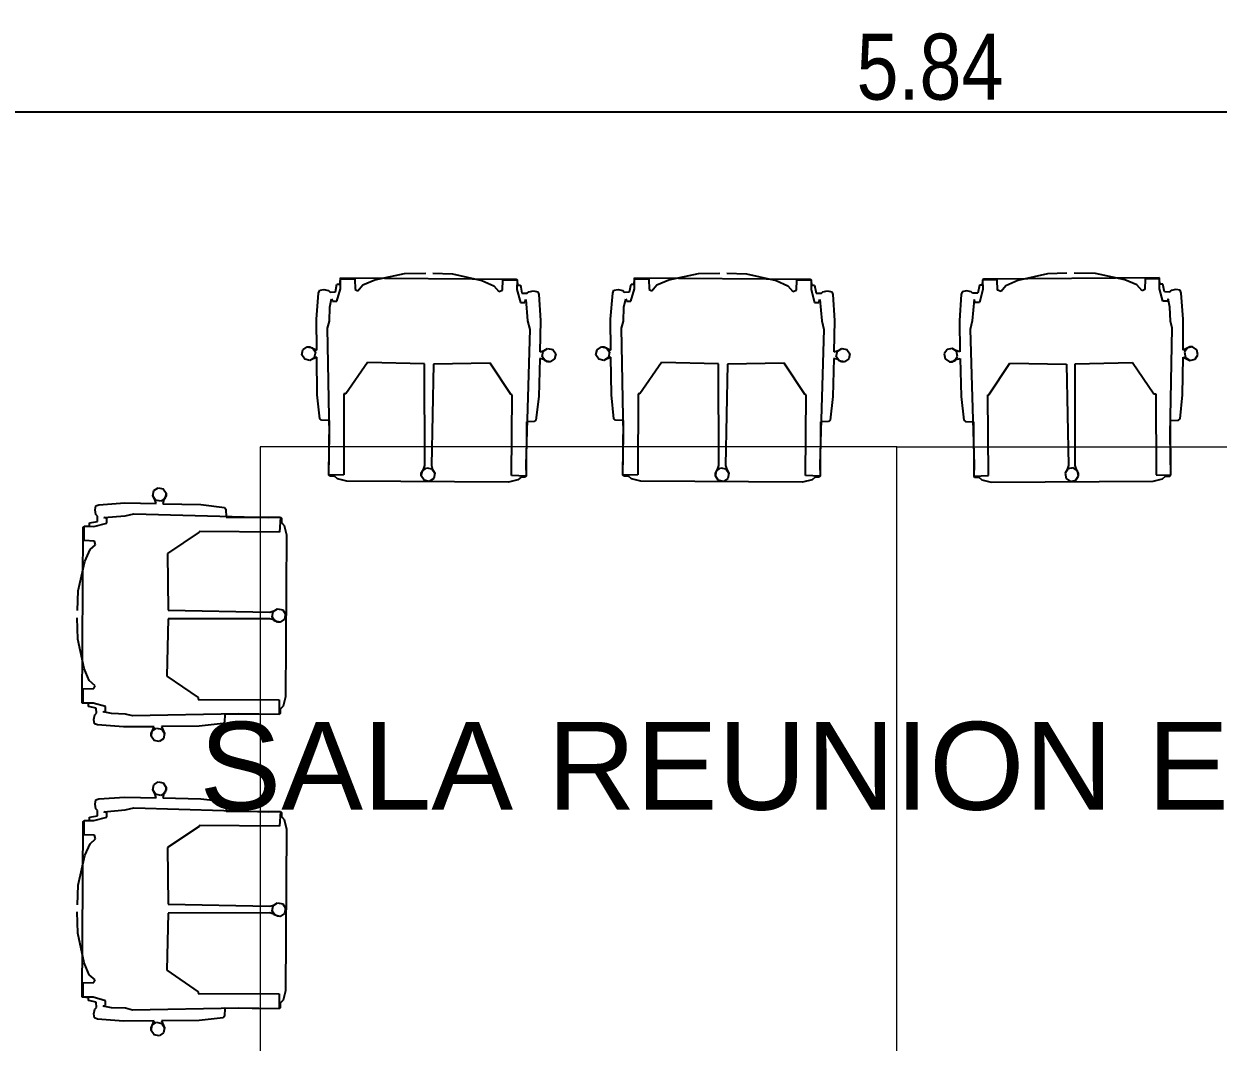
# Model space of a CAD drawing. Header units: millimetres. Extents: x 38 to 139, y 58 to 123.
# Drawn here: x 78.382 to 81.101, y 79.721 to 82.039 of the extents above; entities that cross this region are included whole.
import ezdxf

# ---------------------------------------------------------------- set-up
doc = ezdxf.new("R2010")
doc.units = ezdxf.units.MM
doc.layers.add('DIMENSION', color=1, linetype='Continuous', lineweight=25)
doc.layers.add('MOB - BAT', color=7, linetype='Continuous', lineweight=5)
doc.layers.add('estructura', color=7, linetype='Continuous')
doc.layers.add('Sectores', color=3, linetype='Continuous')
doc.styles.add('ARIALNARROW', font='ARIALN.TTF')
doc.styles.add('MtXpl_Arial_Unicode_', font='ARIALUNI.ttf')
doc.dimstyles.new('C', dxfattribs={"dimscale": 1.5, "dimtxt": 0.15, "dimasz": 0.08, "dimexe": 0.01, "dimexo": 0, "dimgap": 0.025, "dimtad": 1, "dimzin": 0, "dimdsep": 46, "dimtxsty": 'ARIALNARROW', "dimblk": 'OBLIQUE', "dimcen": 0, "dimclrd": 256, "dimclre": 256, "dimclrt": 256, "dimadec": 0, "dimazin": 0, "dimtfac": 1.666667, "dimtofl": 0, "dimtmove": 0, "dimatfit": 0, "dimldrblk": 'OBLIQUE', "dimfxl": 0.1, "dimtolj": 1, "dimtzin": 0, "dimarcsym": 0})

# ---------------------------------------------------------------- blocks, each defined once
blk = doc.blocks.new('_Oblique')
at = {"layer": 'estructura', "color": 0, "lineweight": -2}
blk.add_line((-0.5, -0.5), (0.5, 0.5), dxfattribs=at)
blk = doc.blocks.new('*D100')
at = {"layer": 'Defpoints', "color": 0}
for p in [(77.525882, 81.838709), (83.363387, 81.838709), (83.363387, 81.086479)]:
    blk.add_point(p, dxfattribs=at)
at = {"layer": 'DIMENSION', "lineweight": -2}
for p, q in [((77.525882, 81.838709), (77.525882, 81.828709)), ((77.525882, 81.838709), (83.363387, 81.838709)), ((83.363387, 81.086479), (83.363387, 81.848709))]:
    blk.add_line(p, q, dxfattribs=at)
at = {"layer": 'DIMENSION', "lineweight": -2, "xscale": 0.08, "yscale": 0.08, "zscale": 0.08, "rotation": 180}
blk.add_blockref('_Oblique', (77.525882, 81.838709), dxfattribs=at)
at = {"layer": 'DIMENSION', "lineweight": -2, "xscale": 0.08, "yscale": 0.08, "zscale": 0.08}
blk.add_blockref('_Oblique', (83.363387, 81.838709), dxfattribs=at)
at = {"layer": 'DIMENSION', "insert": (80.444634, 81.940285), "char_height": 0.15, "attachment_point": 5, "style": 'ARIALNARROW'}
blk.add_mtext('\\A1;5.84', dxfattribs=at)

msp = doc.modelspace()

# ---------------------------------------------------------------- linework, layer by layer
at = {"color": 252, "linetype": 'Continuous'}
for p, q in [((79.101443, 81.446387), (79.102345, 81.458545)), ((79.102345, 81.458545), (79.135098, 81.458528)), ((79.102346, 81.435763), (79.102518, 81.460584)), ((79.102518, 81.460584), (79.502538, 81.458061)), ((79.135098, 81.458528), (79.135764, 81.434308)), ((79.153703, 81.444477), (79.180981, 81.455993)), ((79.180981, 81.455993), (79.248275, 81.470863)), ((79.248275, 81.470863), (79.296626, 81.47174)), ((79.313051, 81.471546), (79.357674, 81.470171)), ((79.357674, 81.470171), (79.424793, 81.45445)), ((79.424793, 81.45445), (79.451923, 81.442589)), ((79.471209, 81.432432), (79.47219, 81.456394)), ((79.47219, 81.456394), (79.50494, 81.455996)), ((79.502538, 81.458061), (79.50494, 81.455996)), ((79.50494, 81.455996), (79.504488, 81.433833)), ((79.50494, 81.455996), (79.505688, 81.443828)), ((79.770944, 81.446387), (79.771846, 81.458545)), ((79.771846, 81.458545), (79.804599, 81.458528)), ((79.771847, 81.435763), (79.772019, 81.460584)), ((79.772019, 81.460584), (80.172039, 81.458061)), ((79.804599, 81.458528), (79.805265, 81.434308)), ((79.823204, 81.444477), (79.850482, 81.455993)), ((79.850482, 81.455993), (79.917775, 81.470863)), ((79.917775, 81.470863), (79.966127, 81.47174)), ((79.982551, 81.471546), (80.027175, 81.470171)), ((80.027175, 81.470171), (80.094293, 81.45445)), ((80.094293, 81.45445), (80.121424, 81.442589)), ((80.140709, 81.432432), (80.141691, 81.456394)), ((80.141691, 81.456394), (80.174441, 81.455996)), ((80.172039, 81.458061), (80.174441, 81.455996)), ((80.174441, 81.455996), (80.173988, 81.433833)), ((80.174441, 81.455996), (80.175189, 81.443828)), ((80.564577, 81.455996), (80.563829, 81.443828)), ((80.566979, 81.458061), (80.564577, 81.455996)), ((80.597327, 81.456394), (80.564577, 81.455996)), ((80.564577, 81.455996), (80.565029, 81.433833)), ((80.966999, 81.460584), (80.566979, 81.458061)), ((80.598308, 81.432432), (80.597327, 81.456394)), ((80.644724, 81.45445), (80.617594, 81.442589)), ((80.711843, 81.470171), (80.644724, 81.45445)), ((80.756466, 81.471546), (80.711843, 81.470171)), ((80.821242, 81.470863), (80.772891, 81.47174)), ((80.888536, 81.455993), (80.821242, 81.470863)), ((80.915814, 81.444477), (80.888536, 81.455993)), ((80.934419, 81.458528), (80.933752, 81.434308)), ((80.967172, 81.458545), (80.934419, 81.458528)), ((80.967171, 81.435763), (80.966999, 81.460584)), ((80.968074, 81.446387), (80.967172, 81.458545)), ((79.052851, 81.425628), (79.055294, 81.432409)), ((79.055294, 81.432409), (79.064966, 81.43429)), ((79.064966, 81.43429), (79.075576, 81.432156)), ((79.075576, 81.432156), (79.079141, 81.428367)), ((79.079141, 81.428367), (79.091149, 81.428524)), ((79.091149, 81.428524), (79.094693, 81.446391)), ((79.094449, 81.407382), (79.102346, 81.435763)), ((79.094693, 81.446391), (79.101443, 81.446387)), ((79.135764, 81.434308), (79.141926, 81.431343)), ((79.141926, 81.431343), (79.153703, 81.444477)), ((79.451923, 81.442589), (79.462943, 81.429981)), ((79.462943, 81.429981), (79.471209, 81.432432)), ((79.504488, 81.433833), (79.512188, 81.404737)), ((79.505688, 81.443828), (79.512437, 81.443746)), ((79.512437, 81.443746), (79.515725, 81.426102)), ((79.515725, 81.426102), (79.527835, 81.425615)), ((79.527835, 81.425615), (79.531373, 81.429271)), ((79.531373, 81.429271), (79.54201, 81.43127)), ((79.54201, 81.43127), (79.551657, 81.429266)), ((79.551657, 81.429266), (79.554014, 81.422455)), ((79.722351, 81.425628), (79.724795, 81.432409)), ((79.724795, 81.432409), (79.734466, 81.43429)), ((79.734466, 81.43429), (79.745077, 81.432156)), ((79.745077, 81.432156), (79.748641, 81.428367)), ((79.748641, 81.428367), (79.76065, 81.428524)), ((79.76065, 81.428524), (79.764194, 81.446391)), ((79.76395, 81.407382), (79.771847, 81.435763)), ((79.764194, 81.446391), (79.770944, 81.446387)), ((79.805265, 81.434308), (79.811427, 81.431343)), ((79.811427, 81.431343), (79.823204, 81.444477)), ((80.121424, 81.442589), (80.132444, 81.429981)), ((80.132444, 81.429981), (80.140709, 81.432432)), ((80.173988, 81.433833), (80.181688, 81.404737)), ((80.175189, 81.443828), (80.181938, 81.443746)), ((80.181938, 81.443746), (80.185226, 81.426102)), ((80.185226, 81.426102), (80.197336, 81.425615)), ((80.197336, 81.425615), (80.200874, 81.429271)), ((80.200874, 81.429271), (80.211511, 81.43127)), ((80.211511, 81.43127), (80.221158, 81.429266)), ((80.221158, 81.429266), (80.223515, 81.422455)), ((80.51786, 81.429266), (80.515502, 81.422455)), ((80.527507, 81.43127), (80.51786, 81.429266)), ((80.538144, 81.429271), (80.527507, 81.43127)), ((80.541682, 81.425615), (80.538144, 81.429271)), ((80.553792, 81.426102), (80.541682, 81.425615)), ((80.55708, 81.443746), (80.553792, 81.426102)), ((80.563829, 81.443828), (80.55708, 81.443746)), ((80.565029, 81.433833), (80.557329, 81.404737)), ((80.606574, 81.429981), (80.598308, 81.432432)), ((80.617594, 81.442589), (80.606574, 81.429981)), ((80.927591, 81.431343), (80.915814, 81.444477)), ((80.933752, 81.434308), (80.927591, 81.431343)), ((80.975068, 81.407382), (80.967171, 81.435763)), ((80.974824, 81.446391), (80.968074, 81.446387)), ((80.978367, 81.428524), (80.974824, 81.446391)), ((80.990376, 81.428367), (80.978367, 81.428524)), ((80.993941, 81.432156), (80.990376, 81.428367)), ((81.004551, 81.43429), (80.993941, 81.432156)), ((81.014223, 81.432409), (81.004551, 81.43429)), ((81.016666, 81.425628), (81.014223, 81.432409)), ((79.048188, 81.366761), (79.052851, 81.425628)), ((79.078475, 81.39388), (79.082487, 81.412831)), ((79.082487, 81.412831), (79.084426, 81.407445)), ((79.084426, 81.407445), (79.094449, 81.407382)), ((79.512188, 81.404737), (79.522211, 81.404674)), ((79.522211, 81.404674), (79.524606, 81.411074)), ((79.524606, 81.411074), (79.528675, 81.362731)), ((79.554014, 81.422455), (79.557931, 81.363541)), ((79.717689, 81.366761), (79.722351, 81.425628)), ((79.747975, 81.39388), (79.751988, 81.412831)), ((79.751988, 81.412831), (79.753926, 81.407445)), ((79.753926, 81.407445), (79.76395, 81.407382)), ((80.181688, 81.404737), (80.191712, 81.404674)), ((80.191712, 81.404674), (80.194107, 81.411074)), ((80.194107, 81.411074), (80.198176, 81.362731)), ((80.223515, 81.422455), (80.227432, 81.363541)), ((80.515502, 81.422455), (80.511586, 81.363541)), ((80.54491, 81.411074), (80.540842, 81.362731)), ((80.547306, 81.404674), (80.54491, 81.411074)), ((80.557329, 81.404737), (80.547306, 81.404674)), ((80.985091, 81.407445), (80.975068, 81.407382)), ((80.98703, 81.412831), (80.985091, 81.407445)), ((80.991042, 81.39388), (80.98703, 81.412831)), ((81.021329, 81.366761), (81.016666, 81.425628)), ((79.077347, 81.362273), (79.078475, 81.39388)), ((79.746848, 81.362273), (79.747975, 81.39388)), ((80.99217, 81.362273), (80.991042, 81.39388)), ((79.048699, 81.296439), (79.048188, 81.366761)), ((79.073158, 81.345966), (79.077347, 81.362273)), ((79.077777, 81.104012), (79.073158, 81.345966)), ((79.528675, 81.362731), (79.533465, 81.343051)), ((79.557931, 81.363541), (79.556519, 81.29257)), ((79.718199, 81.296439), (79.717689, 81.366761)), ((79.742659, 81.345966), (79.746848, 81.362273)), ((79.747277, 81.104012), (79.742659, 81.345966)), ((80.198176, 81.362731), (80.202966, 81.343051)), ((80.227432, 81.363541), (80.22602, 81.29257)), ((80.511586, 81.363541), (80.512998, 81.29257)), ((80.540842, 81.362731), (80.536052, 81.343051)), ((80.99174, 81.104012), (80.996358, 81.345966)), ((80.996358, 81.345966), (80.99217, 81.362273)), ((81.020818, 81.296439), (81.021329, 81.366761)), ((79.533465, 81.343051), (79.524606, 81.035539)), ((80.202966, 81.343051), (80.194107, 81.035539)), ((80.536052, 81.343051), (80.544911, 81.035539)), ((79.01472, 81.285324), (79.017127, 81.297036)), ((79.01472, 81.285324), (79.017127, 81.297036)), ((79.017127, 81.297036), (79.02711, 81.303615)), ((79.017127, 81.297036), (79.02711, 81.303615)), ((79.017127, 81.297036), (79.017127, 81.297036)), ((79.017127, 81.297036), (79.017127, 81.297036)), ((79.02711, 81.303615), (79.038822, 81.301209)), ((79.02711, 81.303615), (79.033205, 81.303577)), ((79.033205, 81.303577), (79.048699, 81.296439)), ((79.038822, 81.301209), (79.045401, 81.291225)), ((79.045401, 81.291225), (79.042994, 81.279514)), ((79.556519, 81.29257), (79.566009, 81.295241)), ((79.561911, 81.28186), (79.564318, 81.293571)), ((79.564318, 81.293571), (79.574301, 81.300151)), ((79.566009, 81.295241), (79.574301, 81.300151)), ((79.574301, 81.300151), (79.586013, 81.297744)), ((79.574301, 81.300151), (79.586013, 81.297744)), ((79.586013, 81.297744), (79.592592, 81.287761)), ((79.586013, 81.297744), (79.592592, 81.287761)), ((79.684221, 81.285324), (79.686627, 81.297036)), ((79.684221, 81.285324), (79.686627, 81.297036)), ((79.686627, 81.297036), (79.696611, 81.303615)), ((79.686627, 81.297036), (79.696611, 81.303615)), ((79.686627, 81.297036), (79.686627, 81.297036)), ((79.686627, 81.297036), (79.686627, 81.297036)), ((79.696611, 81.303615), (79.708322, 81.301209)), ((79.696611, 81.303615), (79.702706, 81.303577)), ((79.702706, 81.303577), (79.718199, 81.296439)), ((79.708322, 81.301209), (79.714902, 81.291225)), ((79.714902, 81.291225), (79.712495, 81.279514)), ((80.22602, 81.29257), (80.23551, 81.295241)), ((80.231412, 81.28186), (80.233819, 81.293571)), ((80.233819, 81.293571), (80.243802, 81.300151)), ((80.23551, 81.295241), (80.243802, 81.300151)), ((80.243802, 81.300151), (80.255514, 81.297744)), ((80.243802, 81.300151), (80.255514, 81.297744)), ((80.255514, 81.297744), (80.262093, 81.287761)), ((80.255514, 81.297744), (80.262093, 81.287761)), ((80.483504, 81.297744), (80.476924, 81.287761)), ((80.483504, 81.297744), (80.476924, 81.287761)), ((80.495216, 81.300151), (80.483504, 81.297744)), ((80.495216, 81.300151), (80.483504, 81.297744)), ((80.505199, 81.293571), (80.495216, 81.300151)), ((80.503508, 81.295241), (80.495216, 81.300151)), ((80.512998, 81.29257), (80.503508, 81.295241)), ((80.507606, 81.28186), (80.505199, 81.293571)), ((81.036312, 81.303577), (81.020818, 81.296439)), ((81.030695, 81.301209), (81.024116, 81.291225)), ((81.024116, 81.291225), (81.026523, 81.279514)), ((81.042407, 81.303615), (81.030695, 81.301209)), ((81.042407, 81.303615), (81.036312, 81.303577)), ((81.05239, 81.297036), (81.042407, 81.303615)), ((81.05239, 81.297036), (81.042407, 81.303615)), ((81.054797, 81.285324), (81.05239, 81.297036)), ((81.05239, 81.297036), (81.05239, 81.297036)), ((81.054797, 81.285324), (81.05239, 81.297036)), ((81.05239, 81.297036), (81.05239, 81.297036)), ((79.021299, 81.275341), (79.01472, 81.285324)), ((79.021299, 81.275341), (79.01472, 81.285324)), ((79.033011, 81.272934), (79.021299, 81.275341)), ((79.033011, 81.272934), (79.021299, 81.275341)), ((79.048784, 81.27995), (79.033011, 81.272934)), ((79.042994, 81.279514), (79.033011, 81.272934)), ((79.049745, 81.194182), (79.048784, 81.27995)), ((79.164001, 81.268274), (79.114983, 81.196696)), ((79.293989, 81.26469), (79.164001, 81.268274)), ((79.294375, 81.033696), (79.293989, 81.26469)), ((79.314218, 81.264587), (79.309706, 81.033599)), ((79.443069, 81.266507), (79.314218, 81.264587)), ((79.491177, 81.194314), (79.443069, 81.266507)), ((79.556245, 81.277261), (79.554185, 81.190869)), ((79.565846, 81.274555), (79.556245, 81.277261)), ((79.568491, 81.271876), (79.561911, 81.28186)), ((79.574107, 81.269508), (79.565846, 81.274555)), ((79.580202, 81.26947), (79.568491, 81.271876)), ((79.580202, 81.26947), (79.574107, 81.269508)), ((79.590186, 81.276049), (79.580202, 81.26947)), ((79.590186, 81.276049), (79.580202, 81.26947)), ((79.592592, 81.287761), (79.590186, 81.276049)), ((79.592592, 81.287761), (79.590186, 81.276049)), ((79.6908, 81.275341), (79.684221, 81.285324)), ((79.6908, 81.275341), (79.684221, 81.285324)), ((79.702512, 81.272934), (79.6908, 81.275341)), ((79.702512, 81.272934), (79.6908, 81.275341)), ((79.718285, 81.27995), (79.702512, 81.272934)), ((79.712495, 81.279514), (79.702512, 81.272934)), ((79.719246, 81.194182), (79.718285, 81.27995)), ((79.833502, 81.268274), (79.784483, 81.196696)), ((79.96349, 81.26469), (79.833502, 81.268274)), ((79.963876, 81.033696), (79.96349, 81.26469)), ((79.983719, 81.264587), (79.979207, 81.033599)), ((80.112569, 81.266507), (79.983719, 81.264587)), ((80.160678, 81.194314), (80.112569, 81.266507)), ((80.225746, 81.277261), (80.223685, 81.190869)), ((80.235346, 81.274555), (80.225746, 81.277261)), ((80.237991, 81.271876), (80.231412, 81.28186)), ((80.243608, 81.269508), (80.235346, 81.274555)), ((80.249703, 81.26947), (80.237991, 81.271876)), ((80.249703, 81.26947), (80.243608, 81.269508)), ((80.259686, 81.276049), (80.249703, 81.26947)), ((80.259686, 81.276049), (80.249703, 81.26947)), ((80.262093, 81.287761), (80.259686, 81.276049)), ((80.262093, 81.287761), (80.259686, 81.276049)), ((80.476924, 81.287761), (80.479331, 81.276049)), ((80.476924, 81.287761), (80.479331, 81.276049)), ((80.479331, 81.276049), (80.489314, 81.26947)), ((80.479331, 81.276049), (80.489314, 81.26947)), ((80.489314, 81.26947), (80.501026, 81.271876)), ((80.489314, 81.26947), (80.49541, 81.269508)), ((80.49541, 81.269508), (80.503671, 81.274555)), ((80.501026, 81.271876), (80.507606, 81.28186)), ((80.503671, 81.274555), (80.513272, 81.277261)), ((80.513272, 81.277261), (80.515332, 81.190869)), ((80.57834, 81.194314), (80.626448, 81.266507)), ((80.626448, 81.266507), (80.755299, 81.264587)), ((80.755299, 81.264587), (80.759811, 81.033599)), ((80.775142, 81.033696), (80.775528, 81.26469)), ((80.775528, 81.26469), (80.905516, 81.268274)), ((80.905516, 81.268274), (80.954534, 81.196696)), ((81.019772, 81.194182), (81.020733, 81.27995)), ((81.020733, 81.27995), (81.036506, 81.272934)), ((81.026523, 81.279514), (81.036506, 81.272934)), ((81.036506, 81.272934), (81.048218, 81.275341)), ((81.036506, 81.272934), (81.048218, 81.275341)), ((81.048218, 81.275341), (81.054797, 81.285324)), ((81.048218, 81.275341), (81.054797, 81.285324)), ((79.055637, 81.140029), (79.049745, 81.194182)), ((79.110637, 81.196723), (79.110049, 81.012309)), ((79.114983, 81.196696), (79.110637, 81.196723)), ((79.493334, 81.194301), (79.491177, 81.194314)), ((79.491591, 81.011205), (79.493334, 81.194301)), ((79.554185, 81.190869), (79.547612, 81.136913)), ((79.725138, 81.140029), (79.719246, 81.194182)), ((79.780138, 81.196723), (79.779549, 81.012309)), ((79.784483, 81.196696), (79.780138, 81.196723)), ((80.162834, 81.194301), (80.160678, 81.194314)), ((80.161092, 81.011205), (80.162834, 81.194301)), ((80.223685, 81.190869), (80.217113, 81.136913)), ((80.515332, 81.190869), (80.521905, 81.136913)), ((80.576183, 81.194301), (80.57834, 81.194314)), ((80.577926, 81.011205), (80.576183, 81.194301)), ((80.954534, 81.196696), (80.95888, 81.196723)), ((80.95888, 81.196723), (80.959468, 81.012309)), ((81.01388, 81.140029), (81.019772, 81.194182)), ((79.059327, 81.136862), (79.055637, 81.140029)), ((79.077314, 81.136018), (79.059327, 81.136862)), ((79.076287, 81.011948), (79.077314, 81.136018)), ((79.525885, 81.133178), (79.525342, 81.009105)), ((79.543882, 81.133795), (79.525885, 81.133178)), ((79.547612, 81.136913), (79.543882, 81.133795)), ((79.728828, 81.136862), (79.725138, 81.140029)), ((79.746815, 81.136018), (79.728828, 81.136862)), ((79.745788, 81.011948), (79.746815, 81.136018)), ((80.195386, 81.133178), (80.194842, 81.009105)), ((80.213383, 81.133795), (80.195386, 81.133178)), ((80.217113, 81.136913), (80.213383, 81.133795)), ((80.521905, 81.136913), (80.525635, 81.133795)), ((80.525635, 81.133795), (80.543632, 81.133178)), ((80.543632, 81.133178), (80.544175, 81.009105)), ((80.992203, 81.136018), (81.010189, 81.136862)), ((80.99323, 81.011948), (80.992203, 81.136018)), ((81.010189, 81.136862), (81.01388, 81.140029)), ((79.076287, 81.011948), (79.077777, 81.104012)), ((79.745788, 81.011948), (79.747277, 81.104012)), ((80.99323, 81.011948), (80.99174, 81.104012)), ((79.286583, 81.009996), (79.28899, 81.021708)), ((79.286622, 81.016091), (79.291646, 81.02433)), ((79.28899, 81.021708), (79.298973, 81.028287)), ((79.291646, 81.02433), (79.294375, 81.033696)), ((79.298973, 81.028287), (79.310685, 81.025881)), ((79.309706, 81.033599), (79.312355, 81.02419)), ((79.310685, 81.025881), (79.317265, 81.015897)), ((79.312355, 81.02419), (79.317265, 81.015897)), ((79.524606, 81.035539), (79.525342, 81.009105)), ((79.956084, 81.009996), (79.958491, 81.021708)), ((79.956123, 81.016091), (79.961146, 81.02433)), ((79.958491, 81.021708), (79.968474, 81.028287)), ((79.961146, 81.02433), (79.963876, 81.033696)), ((79.968474, 81.028287), (79.980186, 81.025881)), ((79.979207, 81.033599), (79.981856, 81.02419)), ((79.980186, 81.025881), (79.986765, 81.015897)), ((79.981856, 81.02419), (79.986765, 81.015897)), ((80.194107, 81.035539), (80.194842, 81.009105)), ((80.544911, 81.035539), (80.544175, 81.009105)), ((80.758832, 81.025881), (80.752252, 81.015897)), ((80.757162, 81.02419), (80.752252, 81.015897)), ((80.759811, 81.033599), (80.757162, 81.02419)), ((80.770544, 81.028287), (80.758832, 81.025881)), ((80.780527, 81.021708), (80.770544, 81.028287)), ((80.777871, 81.02433), (80.775142, 81.033696)), ((80.782895, 81.016091), (80.777871, 81.02433)), ((80.782934, 81.009996), (80.780527, 81.021708)), ((79.110049, 81.012309), (79.076287, 81.011948)), ((79.078462, 81.009747), (79.076287, 81.011948)), ((79.088761, 81.009681), (79.078462, 81.009747)), ((79.095637, 81.003289), (79.088761, 81.009681)), ((79.116957, 80.997735), (79.095637, 81.003289)), ((79.485261, 80.995403), (79.116957, 80.997735)), ((79.286583, 81.009996), (79.286622, 81.016091)), ((79.293163, 81.000013), (79.286583, 81.009996)), ((79.293163, 81.000013), (79.286583, 81.009996)), ((79.304875, 80.997606), (79.293163, 81.000013)), ((79.304875, 80.997606), (79.293163, 81.000013)), ((79.314858, 81.004186), (79.304875, 80.997606)), ((79.314858, 81.004186), (79.304875, 80.997606)), ((79.317265, 81.015897), (79.314858, 81.004186)), ((79.317265, 81.015897), (79.314858, 81.004186)), ((79.506649, 81.000686), (79.485261, 80.995403)), ((79.525342, 81.009105), (79.491591, 81.011205)), ((79.513605, 81.006992), (79.506649, 81.000686)), ((79.523139, 81.006931), (79.513605, 81.006992)), ((79.525342, 81.009105), (79.523139, 81.006931)), ((79.779549, 81.012309), (79.745788, 81.011948)), ((79.747962, 81.009747), (79.745788, 81.011948)), ((79.758262, 81.009681), (79.747962, 81.009747)), ((79.765138, 81.003289), (79.758262, 81.009681)), ((79.786458, 80.997735), (79.765138, 81.003289)), ((80.154762, 80.995403), (79.786458, 80.997735)), ((79.956084, 81.009996), (79.956123, 81.016091)), ((79.962664, 81.000013), (79.956084, 81.009996)), ((79.962664, 81.000013), (79.956084, 81.009996)), ((79.974375, 80.997606), (79.962664, 81.000013)), ((79.974375, 80.997606), (79.962664, 81.000013)), ((79.984359, 81.004186), (79.974375, 80.997606)), ((79.984359, 81.004186), (79.974375, 80.997606)), ((79.986765, 81.015897), (79.984359, 81.004186)), ((79.986765, 81.015897), (79.984359, 81.004186)), ((80.17615, 81.000686), (80.154762, 80.995403)), ((80.194842, 81.009105), (80.161092, 81.011205)), ((80.183106, 81.006992), (80.17615, 81.000686)), ((80.19264, 81.006931), (80.183106, 81.006992)), ((80.194842, 81.009105), (80.19264, 81.006931)), ((80.544175, 81.009105), (80.577926, 81.011205)), ((80.544175, 81.009105), (80.546378, 81.006931)), ((80.546378, 81.006931), (80.555912, 81.006992)), ((80.555912, 81.006992), (80.562868, 81.000686)), ((80.562868, 81.000686), (80.584256, 80.995403)), ((80.584256, 80.995403), (80.95256, 80.997735)), ((80.752252, 81.015897), (80.754659, 81.004186)), ((80.752252, 81.015897), (80.754659, 81.004186)), ((80.754659, 81.004186), (80.764642, 80.997606)), ((80.754659, 81.004186), (80.764642, 80.997606)), ((80.764642, 80.997606), (80.776354, 81.000013)), ((80.764642, 80.997606), (80.776354, 81.000013)), ((80.776354, 81.000013), (80.782934, 81.009996)), ((80.776354, 81.000013), (80.782934, 81.009996)), ((80.782934, 81.009996), (80.782895, 81.016091)), ((80.95256, 80.997735), (80.97388, 81.003289)), ((80.959468, 81.012309), (80.99323, 81.011948)), ((80.97388, 81.003289), (80.980755, 81.009681)), ((80.980755, 81.009681), (80.991055, 81.009747)), ((80.991055, 81.009747), (80.99323, 81.011948)), ((78.675118, 80.964766), (78.677524, 80.976478)), ((78.675118, 80.964766), (78.677524, 80.976478)), ((78.681697, 80.954783), (78.675118, 80.964766)), ((78.680027, 80.956474), (78.675118, 80.964766)), ((78.677524, 80.976478), (78.687508, 80.983057)), ((78.677524, 80.976478), (78.687508, 80.983057)), ((78.687508, 80.983057), (78.699219, 80.980651)), ((78.687508, 80.983057), (78.699219, 80.980651)), ((78.699219, 80.980651), (78.705799, 80.970667)), ((78.699219, 80.980651), (78.705799, 80.970667)), ((78.70576, 80.964572), (78.700713, 80.956311)), ((78.705799, 80.970667), (78.703392, 80.958956)), ((78.705799, 80.970667), (78.70576, 80.964572)), ((78.543999, 80.932475), (78.546003, 80.942122)), ((78.546003, 80.942122), (78.552814, 80.944479)), ((78.552814, 80.944479), (78.611728, 80.948396)), ((78.611728, 80.948396), (78.682699, 80.946984)), ((78.682699, 80.946984), (78.680027, 80.956474)), ((78.693409, 80.952376), (78.681697, 80.954783)), ((78.703392, 80.958956), (78.693409, 80.952376)), ((78.700713, 80.956311), (78.698007, 80.94671)), ((78.698007, 80.94671), (78.7844, 80.944649)), ((78.7844, 80.944649), (78.838355, 80.938077)), ((78.838355, 80.938077), (78.841474, 80.934347)), ((78.545998, 80.921838), (78.543999, 80.932475)), ((78.549654, 80.9183), (78.545998, 80.921838)), ((78.549166, 80.90619), (78.549654, 80.9183)), ((78.564195, 80.915071), (78.612538, 80.91914)), ((78.570595, 80.912676), (78.564195, 80.915071)), ((78.570531, 80.902653), (78.570595, 80.912676)), ((78.612538, 80.91914), (78.632218, 80.92393)), ((78.632218, 80.92393), (78.93973, 80.915071)), ((78.841474, 80.934347), (78.84209, 80.91635)), ((78.84209, 80.91635), (78.966164, 80.915807)), ((78.93973, 80.915071), (78.966164, 80.915807)), ((78.966164, 80.915807), (78.964064, 80.882056)), ((78.966164, 80.915807), (78.968337, 80.913604)), ((78.968337, 80.913604), (78.968277, 80.90407)), ((78.514685, 80.492983), (78.517208, 80.893003)), ((78.517208, 80.893003), (78.519273, 80.895405)), ((78.518875, 80.862655), (78.519273, 80.895405)), ((78.519273, 80.895405), (78.531441, 80.896153)), ((78.519273, 80.895405), (78.541436, 80.894952)), ((78.531441, 80.896153), (78.531523, 80.902902)), ((78.531523, 80.902902), (78.549166, 80.90619)), ((78.541436, 80.894952), (78.570531, 80.902653)), ((78.780968, 80.883799), (78.780954, 80.881642)), ((78.964064, 80.882056), (78.780968, 80.883799)), ((78.968277, 80.90407), (78.974582, 80.897114)), ((78.974582, 80.897114), (78.979866, 80.875726)), ((78.542837, 80.861674), (78.518875, 80.862655)), ((78.545288, 80.853408), (78.542837, 80.861674)), ((78.780954, 80.881642), (78.708761, 80.833534)), ((78.979866, 80.875726), (78.977534, 80.507422)), ((78.520819, 80.815258), (78.53268, 80.842388)), ((78.53268, 80.842388), (78.545288, 80.853408)), ((78.708761, 80.833534), (78.710681, 80.704683)), ((78.505098, 80.748139), (78.520819, 80.815258)), ((78.503723, 80.703515), (78.505098, 80.748139)), ((78.710681, 80.704683), (78.94167, 80.700171)), ((78.94167, 80.700171), (78.951079, 80.70282)), ((78.946981, 80.689438), (78.949388, 80.70115)), ((78.949388, 80.70115), (78.959371, 80.70773)), ((78.951079, 80.70282), (78.959371, 80.70773)), ((78.959371, 80.70773), (78.971083, 80.705323)), ((78.959371, 80.70773), (78.971083, 80.705323)), ((78.971083, 80.705323), (78.977662, 80.695339)), ((78.971083, 80.705323), (78.977662, 80.695339)), ((78.977662, 80.695339), (78.975256, 80.683628)), ((78.977662, 80.695339), (78.975256, 80.683628)), ((78.504406, 80.638739), (78.503529, 80.687091)), ((78.710578, 80.684454), (78.706994, 80.554466)), ((78.941573, 80.68484), (78.710578, 80.684454)), ((78.950939, 80.68211), (78.941573, 80.68484)), ((78.953561, 80.679455), (78.946981, 80.689438)), ((78.959177, 80.677087), (78.950939, 80.68211)), ((78.965272, 80.677048), (78.953561, 80.679455)), ((78.965272, 80.677048), (78.959177, 80.677087)), ((78.975256, 80.683628), (78.965272, 80.677048)), ((78.975256, 80.683628), (78.965272, 80.677048)), ((78.519275, 80.571446), (78.504406, 80.638739)), ((78.530792, 80.544168), (78.519275, 80.571446)), ((78.543926, 80.532391), (78.530792, 80.544168)), ((78.540961, 80.526229), (78.543926, 80.532391)), ((78.706994, 80.554466), (78.778573, 80.505448)), ((78.516724, 80.49281), (78.516741, 80.525563)), ((78.516741, 80.525563), (78.540961, 80.526229)), ((78.778573, 80.505448), (78.778545, 80.501102)), ((78.977534, 80.507422), (78.97198, 80.486102)), ((78.539505, 80.492811), (78.514685, 80.492983)), ((78.528881, 80.491908), (78.516724, 80.49281)), ((78.528878, 80.485158), (78.528881, 80.491908)), ((78.546744, 80.481614), (78.528878, 80.485158)), ((78.567887, 80.484914), (78.539505, 80.492811)), ((78.546901, 80.469606), (78.546744, 80.481614)), ((78.562437, 80.472952), (78.567823, 80.474891)), ((78.567823, 80.474891), (78.567887, 80.484914)), ((78.778545, 80.501102), (78.96296, 80.500513)), ((78.96296, 80.500513), (78.963321, 80.466752)), ((78.965587, 80.479226), (78.965522, 80.468927)), ((78.97198, 80.486102), (78.965587, 80.479226)), ((78.540978, 80.45543), (78.543112, 80.466041)), ((78.54286, 80.445759), (78.540978, 80.45543)), ((78.543112, 80.466041), (78.546901, 80.469606)), ((78.581389, 80.468939), (78.562437, 80.472952)), ((78.612995, 80.467812), (78.581389, 80.468939)), ((78.629303, 80.463623), (78.612995, 80.467812)), ((78.871256, 80.468241), (78.629303, 80.463623)), ((78.838406, 80.449792), (78.83524, 80.446102)), ((78.83925, 80.467779), (78.838406, 80.449792)), ((78.963321, 80.466752), (78.83925, 80.467779)), ((78.963321, 80.466752), (78.871256, 80.468241)), ((78.965522, 80.468927), (78.963321, 80.466752)), ((78.549641, 80.443316), (78.54286, 80.445759)), ((78.608508, 80.438653), (78.549641, 80.443316)), ((78.67883, 80.439164), (78.608508, 80.438653)), ((78.671653, 80.417575), (78.67406, 80.429286)), ((78.671653, 80.417575), (78.671692, 80.42367)), ((78.671692, 80.42367), (78.67883, 80.439164)), ((78.67406, 80.429286), (78.684043, 80.435866)), ((78.684043, 80.435866), (78.695755, 80.433459)), ((78.781086, 80.44021), (78.695319, 80.439249)), ((78.695319, 80.439249), (78.702335, 80.423476)), ((78.695755, 80.433459), (78.702335, 80.423476)), ((78.702335, 80.423476), (78.699928, 80.411764)), ((78.702335, 80.423476), (78.699928, 80.411764)), ((78.83524, 80.446102), (78.781086, 80.44021)), ((78.678233, 80.407591), (78.671653, 80.417575)), ((78.678233, 80.407591), (78.671653, 80.417575)), ((78.689944, 80.405185), (78.678233, 80.407591)), ((78.678233, 80.407591), (78.678233, 80.407591)), ((78.689944, 80.405185), (78.678233, 80.407591)), ((78.678233, 80.407591), (78.678233, 80.407591)), ((78.699928, 80.411764), (78.689944, 80.405185)), ((78.699928, 80.411764), (78.689944, 80.405185)), ((78.677524, 80.306977), (78.687508, 80.313557)), ((78.677524, 80.306977), (78.687508, 80.313557)), ((78.687508, 80.313557), (78.699219, 80.31115)), ((78.687508, 80.313557), (78.699219, 80.31115)), ((78.699219, 80.31115), (78.705799, 80.301167)), ((78.699219, 80.31115), (78.705799, 80.301167)), ((78.675118, 80.295265), (78.677524, 80.306977)), ((78.675118, 80.295265), (78.677524, 80.306977)), ((78.681697, 80.285282), (78.675118, 80.295265)), ((78.680027, 80.286973), (78.675118, 80.295265)), ((78.682699, 80.277483), (78.680027, 80.286973)), ((78.693409, 80.282875), (78.681697, 80.285282)), ((78.703392, 80.289455), (78.693409, 80.282875)), ((78.700713, 80.28681), (78.698007, 80.27721)), ((78.70576, 80.295071), (78.700713, 80.28681)), ((78.705799, 80.301167), (78.703392, 80.289455)), ((78.705799, 80.301167), (78.70576, 80.295071)), ((78.543999, 80.262975), (78.546003, 80.272622)), ((78.545998, 80.252337), (78.543999, 80.262975)), ((78.546003, 80.272622), (78.552814, 80.274979)), ((78.552814, 80.274979), (78.611728, 80.278895)), ((78.611728, 80.278895), (78.682699, 80.277483)), ((78.698007, 80.27721), (78.7844, 80.275149)), ((78.7844, 80.275149), (78.838355, 80.268576)), ((78.838355, 80.268576), (78.841474, 80.264846)), ((78.841474, 80.264846), (78.84209, 80.246849)), ((78.531441, 80.226652), (78.531523, 80.233402)), ((78.531523, 80.233402), (78.549166, 80.236689)), ((78.541436, 80.225452), (78.570531, 80.233152)), ((78.549654, 80.248799), (78.545998, 80.252337)), ((78.549166, 80.236689), (78.549654, 80.248799)), ((78.564195, 80.245571), (78.612538, 80.24964)), ((78.570595, 80.243175), (78.564195, 80.245571)), ((78.570531, 80.233152), (78.570595, 80.243175)), ((78.612538, 80.24964), (78.632218, 80.254429)), ((78.632218, 80.254429), (78.93973, 80.24557)), ((78.84209, 80.246849), (78.966164, 80.246306)), ((78.93973, 80.24557), (78.966164, 80.246306)), ((78.966164, 80.246306), (78.964064, 80.212555)), ((78.966164, 80.246306), (78.968337, 80.244103)), ((78.968337, 80.244103), (78.968277, 80.23457)), ((78.968277, 80.23457), (78.974582, 80.227613)), ((78.514685, 79.823482), (78.517208, 80.223503)), ((78.517208, 80.223503), (78.519273, 80.225904)), ((78.518875, 80.193154), (78.519273, 80.225904)), ((78.519273, 80.225904), (78.531441, 80.226652)), ((78.519273, 80.225904), (78.541436, 80.225452)), ((78.780954, 80.212141), (78.708761, 80.164033)), ((78.780968, 80.214298), (78.780954, 80.212141)), ((78.964064, 80.212555), (78.780968, 80.214298)), ((78.974582, 80.227613), (78.979866, 80.206225)), ((78.979866, 80.206225), (78.977534, 79.837921)), ((78.542837, 80.192173), (78.518875, 80.193154)), ((78.53268, 80.172887), (78.545288, 80.183907)), ((78.545288, 80.183907), (78.542837, 80.192173)), ((78.520819, 80.145757), (78.53268, 80.172887)), ((78.708761, 80.164033), (78.710681, 80.035182)), ((78.505098, 80.078638), (78.520819, 80.145757)), ((78.503723, 80.034015), (78.505098, 80.078638)), ((78.504406, 79.969239), (78.503529, 80.01759)), ((78.710578, 80.014953), (78.706994, 79.884965)), ((78.941573, 80.015339), (78.710578, 80.014953)), ((78.710681, 80.035182), (78.94167, 80.030671)), ((78.950939, 80.01261), (78.941573, 80.015339)), ((78.94167, 80.030671), (78.951079, 80.033319)), ((78.946981, 80.019938), (78.949388, 80.031649)), ((78.953561, 80.009954), (78.946981, 80.019938)), ((78.949388, 80.031649), (78.959371, 80.038229)), ((78.959177, 80.007586), (78.950939, 80.01261)), ((78.951079, 80.033319), (78.959371, 80.038229)), ((78.959371, 80.038229), (78.971083, 80.035822)), ((78.959371, 80.038229), (78.971083, 80.035822)), ((78.975256, 80.014127), (78.965272, 80.007548)), ((78.975256, 80.014127), (78.965272, 80.007548)), ((78.971083, 80.035822), (78.977662, 80.025839)), ((78.971083, 80.035822), (78.977662, 80.025839)), ((78.977662, 80.025839), (78.975256, 80.014127)), ((78.977662, 80.025839), (78.975256, 80.014127)), ((78.965272, 80.007548), (78.953561, 80.009954)), ((78.965272, 80.007548), (78.959177, 80.007586)), ((78.519275, 79.901945), (78.504406, 79.969239)), ((78.530792, 79.874667), (78.519275, 79.901945)), ((78.706994, 79.884965), (78.778573, 79.835947)), ((78.516724, 79.823309), (78.516741, 79.856062)), ((78.516741, 79.856062), (78.540961, 79.856729)), ((78.543926, 79.86289), (78.530792, 79.874667)), ((78.540961, 79.856729), (78.543926, 79.86289)), ((78.539505, 79.82331), (78.514685, 79.823482)), ((78.528881, 79.822407), (78.516724, 79.823309)), ((78.528878, 79.815657), (78.528881, 79.822407)), ((78.567887, 79.815413), (78.539505, 79.82331)), ((78.778573, 79.835947), (78.778545, 79.831601)), ((78.778545, 79.831601), (78.96296, 79.831013)), ((78.96296, 79.831013), (78.963321, 79.797251)), ((78.977534, 79.837921), (78.97198, 79.816601)), ((78.546744, 79.812114), (78.528878, 79.815657)), ((78.540978, 79.78593), (78.543112, 79.796541)), ((78.543112, 79.796541), (78.546901, 79.800105)), ((78.546901, 79.800105), (78.546744, 79.812114)), ((78.562437, 79.803452), (78.567823, 79.80539)), ((78.581389, 79.799439), (78.562437, 79.803452)), ((78.567823, 79.80539), (78.567887, 79.815413)), ((78.612995, 79.798311), (78.581389, 79.799439)), ((78.629303, 79.794123), (78.612995, 79.798311)), ((78.871256, 79.798741), (78.629303, 79.794123)), ((78.83925, 79.798278), (78.838406, 79.780292)), ((78.963321, 79.797251), (78.83925, 79.798278)), ((78.963321, 79.797251), (78.871256, 79.798741)), ((78.965522, 79.799426), (78.963321, 79.797251)), ((78.965587, 79.809726), (78.965522, 79.799426)), ((78.97198, 79.816601), (78.965587, 79.809726)), ((78.54286, 79.776258), (78.540978, 79.78593)), ((78.549641, 79.773815), (78.54286, 79.776258)), ((78.608508, 79.769152), (78.549641, 79.773815)), ((78.67883, 79.769663), (78.608508, 79.769152)), ((78.671692, 79.754169), (78.67883, 79.769663)), ((78.781086, 79.770709), (78.695319, 79.769749)), ((78.695319, 79.769749), (78.702335, 79.753975)), ((78.83524, 79.776601), (78.781086, 79.770709)), ((78.838406, 79.780292), (78.83524, 79.776601)), ((78.671653, 79.748074), (78.67406, 79.759786)), ((78.671653, 79.748074), (78.671692, 79.754169)), ((78.678233, 79.738091), (78.671653, 79.748074)), ((78.678233, 79.738091), (78.671653, 79.748074)), ((78.67406, 79.759786), (78.684043, 79.766365)), ((78.684043, 79.766365), (78.695755, 79.763959)), ((78.699928, 79.742264), (78.689944, 79.735684)), ((78.699928, 79.742264), (78.689944, 79.735684)), ((78.695755, 79.763959), (78.702335, 79.753975)), ((78.702335, 79.753975), (78.699928, 79.742264)), ((78.702335, 79.753975), (78.699928, 79.742264)), ((78.689944, 79.735684), (78.678233, 79.738091)), ((78.678233, 79.738091), (78.678233, 79.738091)), ((78.689944, 79.735684), (78.678233, 79.738091)), ((78.678233, 79.738091), (78.678233, 79.738091))]:
    msp.add_line(p, q, dxfattribs=at)
at = {"layer": 'MOB - BAT', "color": 252}
for p, q in [((80.369509, 81.076181), (78.919509, 81.076181)), ((78.919509, 81.076181), (78.919509, 79.626181)), ((80.369509, 79.626181), (80.369509, 81.076181)), ((80.369509, 81.076181), (81.819509, 81.076181)), ((80.369509, 79.626181), (80.369509, 81.076181))]:
    msp.add_line(p, q, dxfattribs=at)

# ---------------------------------------------------------------- texts
at = {"layer": 'Sectores', "style": 'MtXpl_Arial_Unicode_'}
msp.add_text('SALA REUNION EP 2', height=0.2, dxfattribs=at).set_placement((78.781353, 80.250133))

# ---------------------------------------------------------------- dimensions: what is measured, and where the dimension line sits
at = {"layer": 'DIMENSION'}
dim = msp.add_linear_dim(base=(83.363387, 81.838709), p1=(77.525882, 81.838709), p2=(83.363387, 81.086479), angle=180, dimstyle='C', override={"dimscale": 1, "dimlfac": 1, "dimtxsty": 'ARIALNARROW', "dimtolj": 1}, dxfattribs=at)
dim.commit()
dim.dimension.update_dxf_attribs({"geometry": '*D100', "text_midpoint": (80.444634, 81.940285)})

doc.saveas('drawing.dxf')
